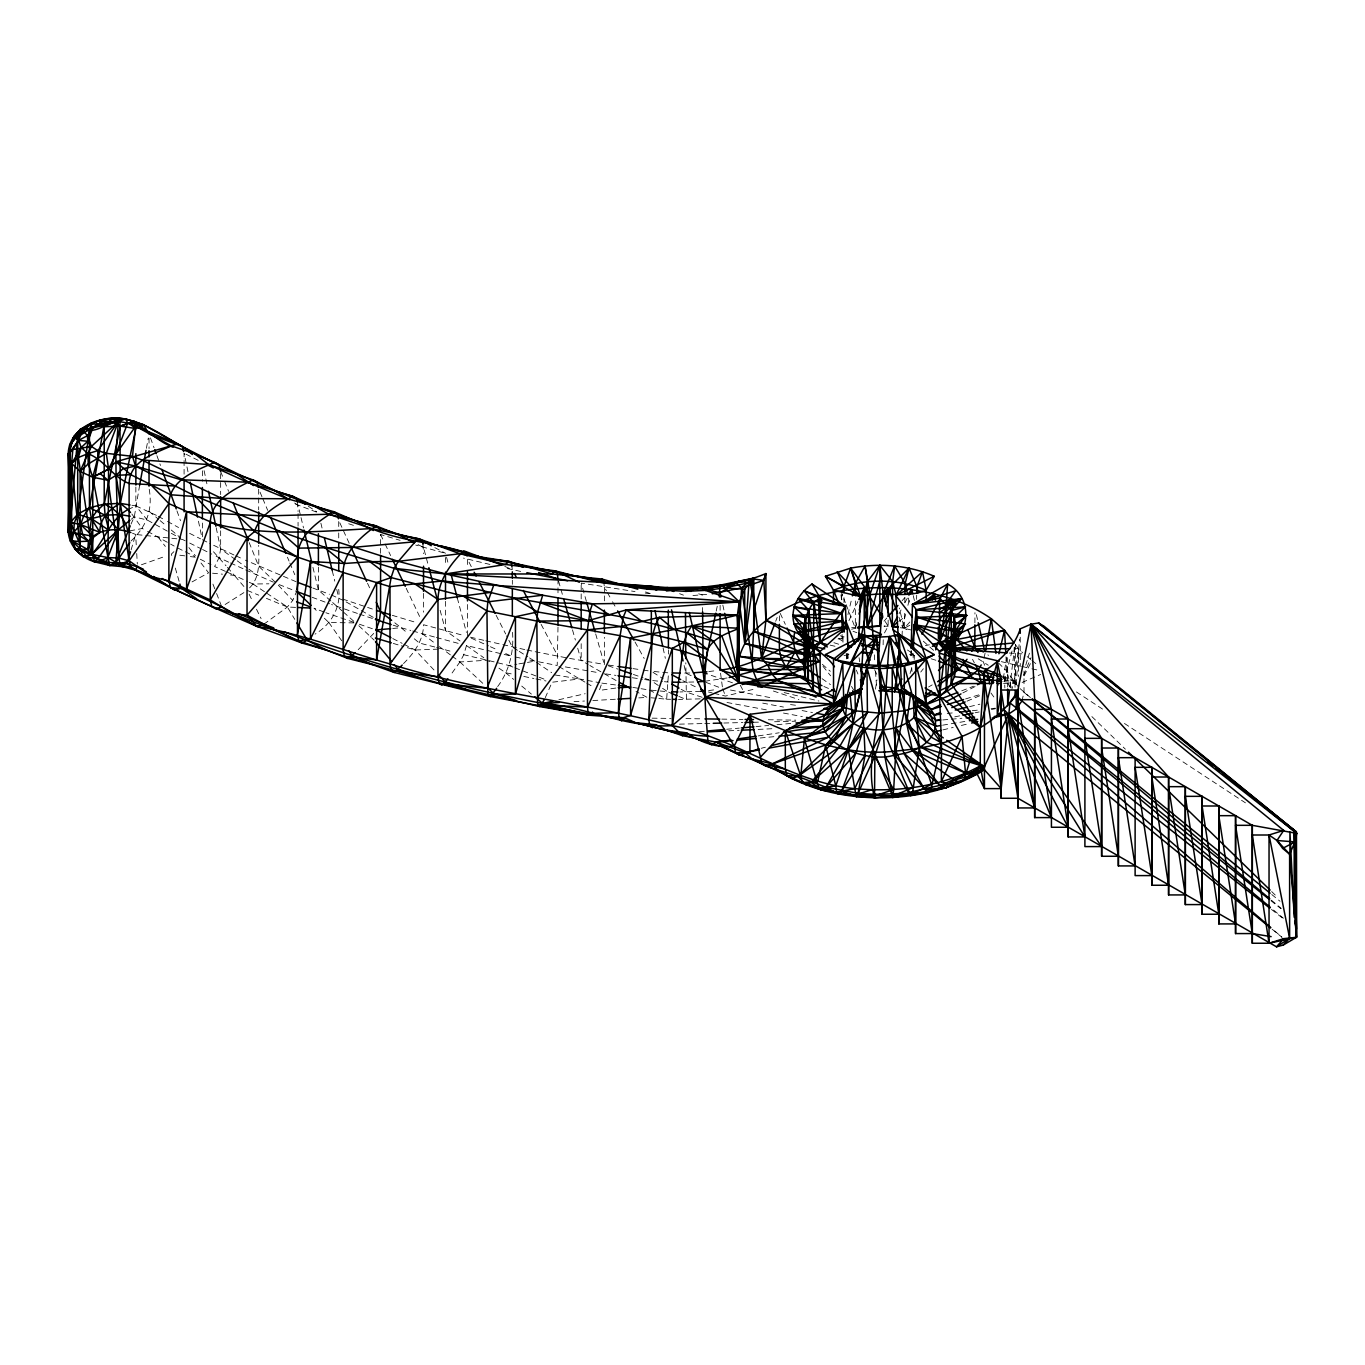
<?xml version="1.0" encoding="UTF-8"?>
<svg xmlns="http://www.w3.org/2000/svg" width="1365" height="1365" viewBox="0 0 1365 1365"><rect width="100%" height="100%" fill="white"/><g stroke="black" fill="none" stroke-linecap="round" stroke-linejoin="round"><path stroke-width="0.75" stroke-dasharray="5 3.75" d="M843.98 602.648L843.98 594.509M851.555 629.231L855.343 628.275L855.36 599.764M888.137 620.102L888.137 626.177L883.309 635.117M974.9 622.832L974.951 612.697M842.973 642.215L843.075 633.769M883.138 644.775L883.24 638.991M904.603 613.38L904.312 628.275L913.816 630.681M904.807 602.75L904.944 596.369M916.58 599.406L916.7 595.174M911.052 650.696L910.865 657.009L914.448 655.234M913.151 657.845L913.27 653.699M902.043 636.124L902.453 626.945L905.916 613.209M658.868 698.488L666.666 699.221L668.509 672.877L653.255 671.443M875.426 689.171L876.978 679.821M1016.14 684.496L1019.501 639.144M914.158 659.551L914.499 655.337M557.995 627.115L557.21 665.489L525.013 659.09M911.581 650.849L910.865 657.009L912.707 653.204M1009.895 686.817L1014.622 646.703M403.528 663.578C414.039 653.084 423.491 640.236 423.525 624.726L463.486 635.425M1015.253 644.382L1018.409 648.682L1014.195 681.289L1011.789 689.496M139.622 485.343L134.299 516.874L131.023 524.058M338.725 589.356C341.011 607.8 330.705 624.812 315.059 634.128M1003.309 678.507L1006.653 657.64M249.573 587.871C260.886 576.815 258.685 559.667 258.685 545.352M146.396 448.334L148.29 438.063M130.989 541.052C146.26 526.805 153.136 509.913 149.041 488.278M716.198 611.111L717.512 605.002M841.369 598.553L842.239 594.492M984.011 658.101L985.155 652.88L988.533 655.354M846.112 604.558L855.343 628.275L856.674 622.235M847.921 614.574L851.896 597.989M1021.941 700.945L1024.006 692.362L1024.006 671.068M907.896 605.36L909.875 597.512M855.343 628.275L856.401 624.232M497.645 686.578C509.725 670.351 514.383 650.303 512.336 630.323M1012.062 650.986L1004.486 679.48L1004.862 687.977M131.108 549.89L135.647 534.466L182.381 539.397L187.875 542.144M505.698 653.579L511.431 656.138L466.472 645.56L463.708 654.893L459.92 661.974L450.314 675.47M1025.763 665.182L1029.415 653.135M910.046 673.491L911.905 667.451M601.214 684.957L599.32 690.451L616.178 687.994M775.678 621.331L777.163 617.424M1023.545 675.402L1030.967 657.725M263.854 624.214L287.401 607.015L292.741 600.429L296.632 591.472L278.87 584.493M545.266 697.669L552.108 682.227L579.562 678.968L599.815 682.739M848.945 620.665L857.92 601.47M1024.091 675.846L1030.814 662.844M899.108 613.619L901.071 609.933M904.995 602.562L907.947 597.034M373.72 633.411L355.241 652.811M920.744 672.058L923.354 668.731M884.008 621.194L886.789 618.038M902.111 600.702L904.893 597.546M909.824 622.031L904.312 628.275L900.286 627.695M173.884 551.682L171.342 554.122L172.468 558.114M131.364 519.178L134.299 516.874L147.215 520.031L169.414 532.265M898.767 621.502L905.285 616.485M225.106 604.524L243.874 592.615M846.744 654.364L847.204 658.442L850.31 656.497M928.592 686.987L932.193 684.872M192.038 581.917L208.572 572.805L199.051 560.486M909.841 625.272L904.312 628.275L899.262 608.039M962.854 692.942L975.838 686.134M128.02 509.554L135.852 505.903L156.412 515.339M1022.112 682.466L1040.625 674.498M967.034 701.149L980.326 695.502M961.745 690.827L973.535 686.254M141.431 564.769L165.353 556.255M965.618 698.931L979.746 694.58M714.066 693.352L725.395 696.082L755.732 688.779M761.261 748.293L765.356 747.235M942.908 729.9L953.179 727.426M961.37 725.463L969.577 723.501M969.594 706.626L979.865 704.186M558.865 699.733L585.175 693.71M727.084 677.961L703.555 681.459L718.928 687.295M954.749 716.847L960.858 715.618M975.105 712.769L979.166 711.967M991.382 709.51L995.443 708.708M925.368 645.577L929.429 644.792M129.811 530.849L142.318 528.511L145.85 530.439M838.008 638.991L843.98 637.882M844.014 655.524L849.951 654.415L846.078 653.579M489.284 660.694L508.974 665.54L516.891 664.209M518.871 663.868L534.722 661.189L529.552 657.93M942.618 725.19L967.341 721.044M758.257 735.906L779.21 732.783M692.959 595.515L708.333 594.27M708.827 671.563L716.369 670.59M708.657 690.571L714.697 689.786M947.242 713.486L955.602 712.564M972.307 710.721L978.586 710.022M991.109 708.64L995.29 708.179M851.641 627.695L855.838 627.269M760.203 737.987L776.907 736.418M392.728 628.463L401.088 627.695L410.78 630.459M699.324 731.725L705.62 731.162M726.624 729.251L739.233 728.125M756.022 726.589L768.632 725.463M777.026 724.696L793.833 723.177M942.788 719.952L949.153 719.389M951.286 719.201L961.881 718.263M451.986 656.07L459.92 661.974L487.322 660.199L492.304 663.612M574.034 701.644L584.476 701.03M592.837 700.552L615.82 699.221M638.803 697.89L647.164 697.396L636.005 691.424M689.717 672.996L682.005 673.133M693.778 681.988L680.043 682.295M700.518 691.304L679.958 691.953M700.194 698.863L678.524 699.443M728.722 730.821L739.233 730.309M758.121 729.405L774.928 728.586M438.25 649.126L415.165 650.013L401.259 645.816M679.395 724.15L702.668 723.569M704.784 723.501L711.131 723.348M723.808 723.023L742.85 722.546M753.429 722.273L761.892 722.068M774.586 721.744L795.727 721.198M249.266 582.275L252.986 583.998L268.922 583.811M1003.548 683.37L1016.089 683.285M1014.178 648.699L1018.409 648.682L1022.607 652.692M652.129 718.161L671.136 718.434M685.93 718.621L702.821 718.86M721.829 719.116L742.952 719.406M768.307 719.764L795.761 720.14M324.358 618.208L328.811 622.491L355.685 622.935L325.86 612.731M670.625 699.289L666.666 699.221L656.224 693.676M295.574 607.374L287.401 607.015L266.397 598.348M888.103 626.313L883.974 626.125L888.137 626.177L883.786 619.249M1009.315 653.033L1021.907 653.869M652.726 680.606L662.435 681.51M664.38 681.698L668.253 682.056L664.874 679.907M651.293 690.178L667.587 691.697L671.358 693.284M651.071 697.771L656.923 698.3M212.548 573.198L222.478 574.187M230.412 574.989L234.388 575.382L247.406 581.422M1003.787 681.63L1016.14 682.858M179.788 555.214L188.233 556.306M190.349 556.579L196.679 557.398M790.523 704.579L798.917 705.671M898.887 617.134L902.453 626.945L908.68 627.781M909.551 654.552L913.595 655.098M601.846 683.114L616.349 685.059M586.404 601.402L581.183 583.094L635.015 591.574M645.218 593.058L649.313 593.656M608.466 665.045L618.669 666.529M632.968 668.611L641.14 669.788M643.188 670.079L649.313 670.983M605.736 673.9L615.973 675.385M632.353 677.757L642.591 679.241M644.638 679.548L650.781 680.435M632.865 687.414L639.008 688.387M641.055 688.711L647.215 689.666M131.961 505.272L135.852 505.903L147.215 520.031M730.48 690.025L770.73 697.703M555.06 674.958L579.562 678.968L584.954 682.108M535.165 651.702L567.669 658.049M569.597 658.391L585.056 661.087M586.984 661.428L604.371 664.448L604.371 637.284M565.298 666.905L599.662 672.894M727.016 702.48L766.755 709.919M783.493 713.059L802.313 716.591M762.728 703.129L783.459 707.053M802.125 710.568L812.499 712.53M520.645 571.423L504.18 567.806M524.791 649.586L485.838 640.799M526.873 650.013L533.101 651.276M498.959 668.168L505.596 672.723L513.684 674.378M523.802 676.443L533.903 678.507M535.933 678.917L546.034 680.981M1004.043 679.838L1016.208 682.415M515.322 656.992L523.068 658.664M485.343 659.756L459.834 653.818M830.108 645.133L836.114 646.532M1001.347 661.65L1019.689 665.932M1021.72 666.41L1029.875 668.304M1031.906 668.782L1040.062 670.676M489.916 564.445L463.486 558.097M483.79 640.322L467.478 636.482L467.478 603.057M708.401 691.987L712.189 692.891M784.141 692.567L818.949 701.047M434.753 646.993L419.345 643.034L413.254 637.916M436.681 647.488L452.105 651.668M443.506 552.757L415.728 545.062M412.708 631.005L434.428 636.994M436.425 637.523L458.452 643.41M380.579 553.286L380.579 534.483L400.099 540.352M392.301 615.325L415.728 622.372M393.291 643.427L399.262 645.218M732.476 682.79L709.066 674.6M840.311 635.783L844.082 636.926M931.152 658.766L936.629 660.489M1002.285 677.569L1016.26 682.005M833.93 642.71L839.816 644.57M393.188 625.187L401.088 627.695L407.179 632.814M698.675 593.826L702.446 595.038M702.105 697.259L686.151 692.072L680.777 689.069M348.689 523.75L356.657 526.429M773.375 691.014L798.9 699.597M342.717 599.064L374.607 609.78M357.374 613.414L331.576 604.524M359.37 614.096L373.362 618.789M608.244 665.779L617.918 669.106M633.377 674.447L643.052 677.774M644.98 678.439L648.853 679.77M359.37 624.214L376.006 629.982M645.543 591.915L651.344 593.946M316.544 512.114L294.123 503.566M312.858 588.042L329.494 594.27M331.337 594.952L344.27 600.873M312.158 597.273L329.63 603.791M853.006 631.244L856.845 632.695M679.582 593.69L683.456 595.157M323.88 611.981L313.984 608.176L318.42 612.476M508.974 665.54L512.899 667.058M514.844 667.809L546.222 679.941M1002.541 676.102L1016.328 681.681M132.49 533.186L135.647 534.466L136.244 545.044M296.103 581.712L245.376 560.179M247.304 590.448L258.753 595.174M678.883 696.44L686.424 699.597L685.81 662.759M823.897 686.476L829.732 688.984M245.717 569.939L273.307 582.155M504.777 566.39L512.336 569.717L511.892 566.543M471.3 638.189L488.499 645.884M490.41 646.737L498.054 650.167M225.396 571.355L214.612 566.509L219.031 557.773L220.652 548.918L220.652 530.115M227.204 572.157L234.388 575.382L246.007 588.946M233.961 554.975L209.681 543.407M235.872 555.845L243.465 559.309M228.569 562.124L213.537 555.009M230.48 562.977L243.806 569.068M695.28 686.749L682.449 680.504M691.168 675.692L685.861 673.201L684.019 665.028M177.706 548.013L183.405 550.829M185.299 551.767L194.786 556.459M185.913 454.17L198.71 460.585M189.564 533.323L200.536 538.834M202.378 539.738L207.855 542.502M189.701 543.065L200.706 548.576M202.549 549.498L211.712 554.105M418.014 544.601L423.525 547.416L428.354 565.673M200.263 559.223L211.029 564.701M392.796 638.564L402.112 643.325M403.972 644.28L415.165 650.013L435.401 671.478M649.262 689.99L654.483 692.755M434.838 547.621L445.502 553.286M158.255 516.345L165.643 520.423M167.486 521.43L178.559 527.521M171.273 533.271L180.521 538.373M147.608 531.412L168.833 543.099M170.608 544.089L174.157 546.051M978.193 658.766L988.26 665.25M616.093 680.521L589.851 665.489M346.113 601.914L375.665 618.72M586.745 683.148L593.929 687.329M577.702 648.204L581.183 660.404L588.11 664.465M558.933 666.529L579.562 678.968M294.601 503.037L298.065 505.204L300.539 515.561M517.506 650.303L512.336 647.044L506.603 635.817M519.229 651.395L527.828 656.838M653.033 672.348L663.185 678.814M902.453 626.945L908.971 631.176M308.353 506.279L316.714 511.721M1076.422 691.953L1103.108 709.459M1124.453 723.467L1245.443 802.842M907.469 650.013L913.987 654.296M252.986 583.998L265.032 592.069M266.755 593.212L287.401 607.015L294.772 619.386M654.142 682.688L660.865 687.192M662.554 688.318L667.587 691.697M838.775 638.632L842.29 640.987M536.411 662.349L551.665 672.655M466.472 645.56L483.841 657.759M822.071 678.678L830.466 684.616M440.144 610.309L445.502 630.613L460.022 640.953M235.582 559.65L220.652 548.918L215.875 526.259M237.254 560.844L247.202 567.994M248.857 569.188L257.149 575.143M450.399 654.876L437.431 645.167M422.416 633.769L435.776 643.905M394.775 622.798L401.088 627.695M1271.463 909.431L1283.134 918.594M1270.969 900.712L1280.933 908.698M1027.18 656.599L1030.336 659.193M1031.923 660.472L1036.666 664.346M1024.006 692.362L1030.609 697.754L1019.809 688.37M1271.753 894.519L1280.012 901.258M1272.163 929.241L1282.042 937.311L1272.419 928.968M505.596 672.723L513.667 679.412M521.737 686.083L531.412 694.103M1273.596 910.063L1283.407 918.218M1271.429 900.2L1281.189 908.408M149.041 511.278L158.562 519.314M160.149 520.645L164.909 524.655M171.256 530.012L180.794 538.049M312.943 567.345L318.403 590.124L331.064 601.18M332.651 602.545L341.967 610.752M822.344 664.311L830.312 671.29M358.824 625.716L374.129 640.117M343.485 612.117L354.149 621.587M923.337 641.209L933.626 650.405M459.92 661.974L484.473 684.906M275.389 582.258L258.685 566.236L249.181 542.587M1091.881 716.591L1125.391 749.197M1271.651 891.55L1277.742 897.488M998.412 662.929L1006.756 671.102L1018.409 687.039M278.341 585.244L292.741 600.429M213.486 551.767L226.01 565.775M227.409 567.379L234.388 575.382M131.791 513.957L142.318 528.511M822.993 666.291L830.654 675.829M188.882 547.57L195.383 555.76M158.169 537.213L165.353 546.444M1010.578 687.841L1003.002 675.897M990.905 692.942L995.204 698.829M328.811 622.491L341.728 640.765M851.487 686.39L853.654 690.007M603.688 580.808L604.371 587.138L606.418 590.789M607.442 592.615L611.52 599.935M612.544 601.76L616.622 609.08M635.015 642.011L644.195 658.476M972.528 659.346L974.388 662.878M740.24 685.145L743.993 692.226M541.12 624.351L557.995 656.36M471.3 566.646L467.478 559.172L467.478 567.516M496.109 615.257L505.664 633.957M249.13 594.202L252.815 601.709M256.501 609.217L261.09 618.584M874.624 669.806L877.388 675.504M380.579 534.483L384.23 542.161M385.152 544.072L390.629 555.606M406.173 588.247L419.874 617.048M780.234 613.397L785.336 624.351M349.184 543.253L338.725 520.406L338.725 530.849M367.509 583.23L370.12 588.946M261.961 496.724L258.685 488.926L258.685 509.81M262.78 498.669L267.711 510.374M287.401 557.176L289.039 561.066M289.858 563.028L294.789 574.716M856.333 670.113L857.937 674.037M220.652 471.59L223.826 479.473M224.611 481.453L228.586 491.315M840.721 590.721L845.345 602.579M212.94 584.101L215.858 591.625M216.591 593.502L221.693 606.691M150.474 437.892L154.04 447.754M156.907 455.637L160.49 465.499M176.938 510.851L180.504 520.713M983.261 661.581L984.592 665.25M722.768 688.762L725.395 696.082M595.686 633.94L603.791 662.417M558.575 581.081L562.636 595.328M572.498 629.896L575.399 640.066M175.317 568.079L179.31 582.036M1011.226 687.465L1006.756 671.102L1005.988 656.821M446.577 557.347L448.727 565.468M457.292 597.938L466.403 632.422M320.877 523.153L322.362 529.364M332.275 570.792L334.766 581.149M336.746 589.441L338.725 597.716M301.034 517.625L303.525 527.982M913.253 595.618L914.635 601.59M976.35 614.694L977.75 620.717M908.39 598.075L909.312 602.221M722.836 605.087L724.661 613.312M297.348 501.945L298.065 511.466M663.083 647.948L665.335 658.339M204.119 470.669L205.415 476.846M205.859 478.893L207.599 487.134M187.995 471.795L184.087 453.265L184.087 474.15M198.454 521.208L201.935 537.691M722.375 686.851L720.14 670.113M422.962 544.208L423.525 553.678M859.063 657.708L859.694 661.769M1015.031 687.363L1014.195 647.215M841.232 594.901L842 601.163M846.317 654.756L846.692 658.954M911.684 667.417L912.008 671.597M841.045 594.765L841.523 600.822M874.317 654.825L874.76 661.087M875.494 671.512L876.535 686.117M136.722 553.507L137.319 564.069M847.068 654.262L847.204 658.442M847.972 653.289L848.143 659.466M702.566 607.562L702.6 611.742M668.423 649.876L668.441 654.057M720.123 605.309L720.123 611.571M1020.252 637.199L1020.252 666.512M1018.409 648.682L1018.409 676.375M1015.372 644.553L1015.372 684.326M1007.66 657.657L1007.66 686.97M842.103 634.452L842.103 642.83M779.381 615.82L779.381 622.218M604.371 587.138L604.371 603.842M581.183 585.175L581.183 599.815M581.183 643.7L581.183 660.404M557.995 579.05L557.995 595.771M512.336 580.176L512.336 584.339M445.502 557.466L445.502 565.827M445.502 601.351L445.502 630.613M423.525 593.383L423.525 612.185M338.725 532.93L338.725 539.209M318.403 567.14L318.403 590.124M298.065 513.564L298.065 526.105M220.652 473.689L220.652 494.574M202.378 470.789L202.378 481.231M202.378 523.034L202.378 537.656M149.041 438.131L149.041 448.573M135.852 487.1L135.852 505.903"/><path stroke-width="1.5" d="M253.617 485.548L236.759 474.286L182.381 446.611C157.606 432.79 131.023 411.821 100.703 419.942C84.289 423.662 68.079 436.237 68.25 454.391L71.645 463.503L80.143 471.42L92.752 477.238L108.586 469.116L115.974 461.779L135.51 466.079L194.632 495.734L279.535 531.139L324.085 547.041L394.178 568.335L445.519 573.965L599.32 582.207L667.331 587.581L703.862 587.035L721.761 584.817L753.753 578.077L753.702 631.364C741.229 645.099 734.216 664.328 739.233 682.688L820.126 696.304L833.52 704.033L855.343 710.824L879.828 713.178L904.312 710.824L926.152 704.033L939.547 696.304L946.337 690.281L951.32 683.694L954.374 676.716L955.398 669.55L955.398 624.709L954.34 617.543L951.251 610.582L939.547 597.972L912.468 604.32L911.12 648.58M843.98 592.478L843.997 586.37L850.668 568.147C878.497 562.841 908.135 564.786 934.24 576.286L926.152 590.243L926.152 602.46M855.36 595.686L855.377 583.469L850.668 568.147L825.415 576.286L833.52 590.243L839.663 605.582M964.014 779.859L980.275 727.545L997.286 661.633L1001.193 680.35L1001.193 798.269L1017.932 798.269L1276.531 946.815L1283.219 945.058L1296.477 937.294L1296.358 831.916L1044.14 626.279L1038.577 623.003L1030.985 624.214L1020.252 628.838C1014.451 647.027 1000.153 660.814 984.455 670.915L980.275 727.545L980.275 765.902L964.014 779.859L948.641 784.175L941.355 781.616L941.509 743.43L926.152 704.033L926.152 659.176L899.074 634.264L901.548 687.465L895.832 727.733L912.417 750.238L966.881 773.631L977.135 774.023L984.455 788.612L1001.193 788.612L984.455 769.775C951.661 790.028 912.827 798.559 874.521 797.774C863.158 754.777 886.704 712.018 879.828 668.338L876.535 637.216L863.823 635.254L825.415 654.569C858.09 673.201 901.531 673.013 934.24 654.569L899.074 634.264L889.639 636.551L876.535 637.216L850.668 662.707L842.717 662.707L825.415 654.569M857.357 627.985L879.828 625.921L879.828 565.246L892.693 581.712L896.225 595.891M888.137 616.042L888.154 587.684C840.669 587.001 788.612 596.761 753.702 631.364L808.336 655.422L820.126 642.813L845.498 606.179L812.021 584.015C799.463 592.768 789.499 608.244 794.174 623.976C800.248 644.519 823.573 649.825 834.459 666.768M917.57 629.999L916.41 609.763L912.468 604.32L947.634 584.015C976.487 599.679 968.843 641.413 939.547 651.446L939.547 696.304L941.509 743.43L930.623 790.659L928.098 792.587L874.897 794.379L858.073 793.321L825.979 787.281L797.928 776.429L766.226 766.226L751.944 758.872L739.506 754.982L721.505 746.45L679.378 733.602L635.629 722.733L624.675 717.785L589.987 715.26L539.772 706.575L438.984 683.165L344.355 656.275L298.816 640.902L277.556 631.33L247.031 615.223L232.357 613.465L211.78 606.504L170.506 587.547L151.925 576.781L129.112 560.827L118.926 558.046L108.006 557.585L92.752 554.548L80.143 548.747L71.645 540.83L68.25 531.719L68.25 454.391L73.795 436.698C84.494 425.846 97.598 419.14 112.937 418.185C138.377 415.762 151.157 439.359 173.014 447.157M1271.139 936.629L1252.302 933.575L1235.564 825.33L1252.302 825.33L1252.302 943.249L1269.041 943.249L1296.477 937.294L1296.358 831.916L1038.577 623.003L1296.75 833.384L1252.302 825.33L1034.67 699.682L1017.932 699.682L1034.67 807.943L1017.932 807.943L1017.932 690.025L1030.985 624.214L1296.75 833.384L1294.976 841.932L1289.618 854.149L1289.618 938.233L1283.219 945.058M1252.302 933.575L1235.564 933.575L1235.564 815.673L1218.826 815.673L1235.564 923.917L1218.826 923.917L1218.826 805.998L1202.087 805.998L1218.826 914.243L1202.087 914.243L1202.087 796.341L1185.332 796.341L1202.087 904.586L1185.332 904.586L1185.332 786.667L1168.594 786.667L1185.332 894.928L1168.594 894.928L1168.594 777.009L1151.855 777.009L1168.594 885.254L1151.855 885.254L1151.855 767.335L1135.117 767.335L1151.855 875.596L1135.117 875.596L1135.117 757.677L1118.379 757.677L1135.117 865.922L1118.379 865.922L1118.379 748.02L1101.64 748.02L1118.379 856.264L1101.64 856.264L1101.64 738.346L1084.902 738.346L1101.64 846.59L1084.902 846.59L1084.902 728.688L1068.164 728.688L1084.902 836.933L1068.164 836.933L1068.164 719.014L1051.425 719.014L1068.164 827.258L1051.425 827.258L1051.425 709.356L1034.67 709.356L1051.425 817.601L1034.67 817.601L1034.67 699.682L1030.985 624.214L1283.697 830.398L1276.975 840.499L1282.639 848.382L1289.618 854.149L1296.477 937.294L1283.697 938.642L1269.041 943.249L1252.302 835.005L1269.041 835.005L1283.697 830.398M1261.328 804.087L1296.358 831.916L1294.208 831.524L1294.208 917.263L1289.925 832.019L1289.925 867.543M834.459 689.189L820.126 696.304C809.65 688.728 801.494 675.641 805.282 662.383C807.022 640.714 797.365 611.691 820.126 597.972L845.498 606.179L846.249 629.18M283.664 631.654C367.526 663.595 454.613 686.595 542.69 703.453C586.711 706.848 627.695 728.586 672.348 725.617L705.347 697.293L739.233 682.688L808.336 683.694L808.404 638.837L805.333 631.876L792.894 615.427L842.103 613.516L845.498 606.179L804.104 590.789L814.001 603.279L820.126 642.813L827.344 646.976M414.346 542.741L399.638 535.268L376.006 525.866C360.599 536.974 343.485 551.852 343.127 572.498L343.127 649.825L344.355 656.275L376.603 659.909L391.124 577.583L394.178 568.335L441.748 581.046L513.871 597.938L537.622 611.947L620.956 626.552L684.036 642.181L739.233 682.688L813.318 690.281L813.421 645.406L794.174 623.976L843.246 621.092L847.204 626.535L847.853 649.177M974.9 624.846L974.798 647.112L977.971 652.538M907.469 593.946L905.183 583.606L894.638 565.98L892.693 581.712L892.232 626.518L898.272 627.405M940.553 725.532L936.424 726.231L917.57 705.995L917.468 697.634L917.57 705.995L914.158 717.154C894.86 737.527 838.793 734.933 842.239 699.255M843.109 631.654L842.103 613.516L797.945 598.587L808.643 610.07L813.318 648.836L753.702 631.364L754.777 607.22L751.979 578.828L753.753 578.077L744.727 643.529L805.282 662.383L808.336 655.422L808.643 610.07L794.174 606.879L805.367 617.287L808.336 655.422L744.727 643.529L739.25 601.914L744.727 589.083L753.753 578.077M192.38 454.511L182.381 446.611L143.496 424.686L125.495 418.919L118.414 421.495L97.836 450.638L97.734 458.231L92.752 477.238L92.752 554.548L94.492 561.817L109.661 565.468L130.818 567.482L151.925 576.781L168.868 580.944L210.261 599.935L232.357 613.465L256.978 626.399L302.45 643.154L326.491 650.03L347.717 658.425L372.372 664.636L394.178 672.433L490.308 696.542L589.987 715.26L592.478 712.052M904.978 594.253L905.183 583.606L909.005 568.147L916.939 586.694L918.082 592.751M143.12 569.034L127.15 563.387L94.492 561.817C81.013 557.654 69.12 546.392 68.25 531.719L70.349 445.161L74.222 436.305L80.586 429.037L82.617 429.77L92.837 427.962L99.884 424.14L108.756 421.887L118.414 421.495L127.73 422.996L177.706 443.915L194.564 453.76L208.572 464.544L247.304 482.203L292.741 496.331L311.63 504.726L328.811 514.247L371.434 528.579L419.345 538.919L459.92 553.729L505.596 564.479L555.06 570.843L599.32 582.207L647.164 589.151L685.861 591.369L705.278 590.38L721.761 584.817L739.25 601.914L737.407 615.086L737.407 669.515L805.282 676.716L804.258 624.709L792.894 615.427L805.367 617.287L804.258 624.709L805.333 631.876L805.282 676.716L739.233 682.688L739.25 601.914L626.364 609.882L623.242 617.116L620.12 635.663L618.482 712.667L619.318 719.014L621.57 720.891L624.675 717.785M805.367 617.287L804.258 669.55L737.407 669.515L739.233 628.258L737.407 615.086L626.364 609.882L588.161 620.665L536.837 621.075L486.964 610.94L463.059 595.993L391.124 577.583L369.898 561.715L344.355 563.489L310.52 561.493L297.485 634.418L298.816 640.902L302.45 643.154L310.486 638.001M916.768 593.058L916.939 586.694L922.518 571.713L926.152 590.243C904.568 599.116 882.234 590.294 860.598 596.59L833.52 590.243L833.52 604.507M912.059 646.737L916.41 609.763L966.761 615.427L955.398 624.709L954.374 662.383L955.398 669.55L993.908 677.688M913.407 649.552L914.158 624.675L917.57 617.338L966.761 615.427C955.756 626.211 952.326 642.42 939.547 651.446L914.158 624.675L961.728 632.268L945.655 646.14L939.547 696.304L962.052 736.435L965.55 773.307C944.495 788.117 917.843 798.764 891.823 794.106L863.823 727.733L860.598 688.387L863.823 635.254L833.52 659.176L833.52 704.033L785.319 730.787L760.407 757.131L761.977 763.718L766.226 766.226L833.281 742.185L853.04 723.365L849.866 692.413M816.116 697.14L777.948 680.657L772.146 674.259L767.915 665.438L761.568 658.425L765.919 620.205L765.919 573.556C675.777 610.599 578.47 572.549 487.766 558.882C394.229 534.722 300.795 506.603 214.612 462.411C196.031 470.635 169.891 479.49 168.868 503.617L129.112 560.827L119.284 564.325L109.661 565.468L106.316 561.578L97.836 558.882L91.404 554.702L75.007 549.139L69.53 531.889L70.349 445.161L80.586 429.037L100.703 419.942L119.949 419.072L120.308 503.395L115.871 562.465L120.257 566.014L135.51 570.195L151.925 576.781M129.897 520.338L118.414 529.739L97.836 558.882L82.856 556.442L75.007 549.139L71.645 540.83L71.645 463.503L81.235 447.498L87.787 441.27L92.837 427.962L90.175 423.952L99.884 424.14L100.703 419.942L108.756 421.887L112.937 418.185L118.414 421.495L91.404 446.457L87.872 453.675L88.264 463.929L92.752 477.238L108.006 557.585L119.284 564.325L130.818 567.482L135.51 570.195C175.317 590.465 215.943 608.739 256.978 626.399C302.655 633.974 345.516 651.395 389.998 663.953C482.272 692.857 579.05 701.439 672.348 725.617C736.264 738.09 789.465 782.316 854.729 788.629C897.556 792.638 942.157 786.65 980.275 765.902L984.455 767.795L977.135 774.023L945.894 787.912L912.332 793.969L893.41 795.795L855.19 794.908L836.591 792.212L802.176 782.554L751.944 758.872L744.812 752.542L716.335 742.15L682.483 735.684L666.188 730.087L656.121 724.747L652.453 727.716L649.757 725.736L648.784 719.355L651.958 642.813L652.965 633.735L655.695 624.402L659.432 617.304L737.407 615.086L739.25 656.343L804.258 669.55L804.258 624.709M771.532 745.648L824.955 731.862L842.103 709.817L845.686 694.427M858.585 641.055L860.598 596.59L850.668 568.147L870.034 594.304L873.873 648.563M720.123 613.67L720.14 670.113C752.678 666.598 779.807 647.488 809.837 636.551L811.083 645.56L814.495 654.688L819.171 661.53L761.602 687.056L756.79 680.282L753.275 671.171L751.979 662.179L754.777 607.22L750.716 585.295L751.979 578.828L763.837 580.33L765.919 620.205L813.318 648.836L814.001 603.279L797.945 598.587L845.498 606.179M685.452 589.629L685.622 587.974L702.821 588.742L703.862 587.035L719.884 586.626L739.045 581.336L748.958 582.684L744.727 643.529L744.727 589.083L724.32 588.008L705.278 590.38L703.862 587.035L685.861 591.369L685.622 587.974L666.393 590.96L667.331 587.581L685.452 589.629L691.117 591.437M894.638 664.892L904.295 665.949L909.005 662.707L899.074 634.264L922.518 659.159L915.676 663.049L915.71 707.957L919.225 748.344L912.332 793.969L910.711 795.727L883.138 729.695L876.535 637.216L865.035 664.892L866.963 667.707L879.828 665.625L889.639 636.551L894.638 664.892L892.232 667.724L904.312 710.824L919.225 748.344L931.544 784.278L912.332 793.969L892.744 797.467L884.776 756.039L883.138 729.695L889.639 636.551L909.005 662.707L915.676 663.049L934.24 654.569C902.606 669.089 866.383 667.246 833.52 659.176M1000.289 676.938L954.374 662.383L951.32 655.422L946.337 648.836L946.235 604.013L947.634 584.015L921.955 634.162M878.036 665.096L883.138 593.639L879.828 565.246L867.423 581.695L859.029 614.096M705.278 590.38L739.25 601.914L592.478 603.808L589.987 611.145L587.496 629.811L587.496 707.138L588.161 713.451L589.987 715.26L542.69 703.453L534.636 696.781M1015.679 690.673L1015.372 694.802C990 734.148 939.802 747.099 895.815 751.04C826.729 759.588 767.471 719.201 705.347 697.293L682.875 651.224L684.036 642.181L687.209 632.968L691.543 626.04L737.407 615.086M1019.962 632.951L1020.252 628.838L1020.252 633.019M69.53 445.024L83.726 429.002L91.438 423.133L89.442 430.487L89.442 507.797L91.438 518.632L90.175 528.835L92.837 536.223L87.787 549.515L71.867 540.728L68.25 531.719L70.349 522.488L77.703 514.196L89.442 507.797L105.088 515.185L118.414 529.739L91.404 554.702L87.787 549.515L88.435 541.188C97.99 528.596 117.015 527.487 130.904 532.538M80.586 429.037L77.703 436.868L77.703 514.196L80.586 524.535L92.837 536.223L91.404 554.702L82.856 556.442L80.143 548.747L71.645 463.503L72.806 449.512L78.59 440.383L82.617 429.77L87.394 435.691L91.404 446.457L97.836 450.638L106.316 453.334L132.473 456.32L141.926 459.988L221.693 498.43L307.415 532.333L398.358 561.356L445.519 573.965L542.69 595.208L592.478 603.808L608.841 614.54M130.545 551.818L127.15 563.387L120.257 566.014L118.926 558.046L116.076 475.31L115.871 454.221L118.414 421.495L99.884 424.14M1000.562 675.317L951.32 655.422L954.34 617.543L965.499 606.879L916.41 609.763L916.666 630.681M916.546 629.999L917.57 617.338L965.499 623.976L951.013 639.349L946.337 690.281L980.275 727.545L939.547 696.304L925.095 687.96M130.016 504.965L120.308 503.395C109.285 509.128 99.406 519.144 99.884 532.384L88.435 541.188L78.863 541.598L70.349 522.488L77.703 436.868L91.438 423.133M177.706 443.915L115.974 461.779L130.818 474.696L150.73 484.592L168.868 503.617L247.031 537.912L297.485 557.091L343.127 572.498L389.998 586.626L414.755 583.862L437.977 599.457L463.059 595.993L487.851 601.846L542.69 595.208L537.622 611.947L536.837 621.075L537.622 704.732L539.772 706.575L544.396 699.597M878.838 690.69L894.536 691.68L895.832 688.079L899.074 650.713L895.832 595.618L909.005 568.147L883.138 593.639L899.074 650.713L901.702 665.318M847.631 694.461L845.498 717.154L833.281 742.185L797.928 776.429L791.632 778.442L778.135 770.56L772.061 763.973L751.944 758.872M794.839 632.114C789.567 651.685 803.456 669.362 820.399 677.501M496.655 688.301L490.308 696.542L487.851 694.631L486.964 610.94L487.851 601.846L493.669 585.244L739.25 601.914M1017.505 690.4L1016.157 695.433L1009.981 702.924L1001.193 788.612L984.455 680.35L1001.193 680.35L1001.193 798.269M447.925 678.832L441.748 685.145L438.984 683.165L437.977 676.767L437.977 599.457C438.455 580.347 450.723 563.609 463.708 550.795L500.989 564.718M883.138 729.695L874.88 756.039L874.521 797.774C840.874 796.716 806.647 789.107 778.135 770.56M938.42 638.803L938.352 627.132M1009.4 691.031L1007.66 705.807L1007.66 689.069M74.222 436.305L77.703 436.868L105.088 419.686L89.442 507.797L83.726 515.868L80.586 524.535L73.795 532.196L71.867 540.728L70.178 541.018L71.645 540.83L76.099 549.498L80.143 548.747L86.592 556.323L94.492 561.817L100.447 560.725L108.006 557.585L108.586 469.116L106.316 453.334L118.414 421.495L92.837 427.962L87.394 435.691L78.59 440.383L68.25 454.391L71.645 540.83M843.007 698.232C787.588 730.104 860.667 766.123 894.536 755.05C949.187 748.958 949.187 697.771 894.536 691.68L895.559 683.575M896.088 679.531L899.433 653.204L897.129 659.124M999.316 661.189L946.337 648.836L951.251 610.582L961.728 598.587L912.468 604.32L955.568 590.789L946.235 604.013L939.547 642.813L932.363 646.362M390.919 637.609L376.006 629.982L379.351 620.819L380.579 611.793L380.579 555.367M948.641 784.175L945.894 787.912L939.956 785.387L912.417 750.238L906.616 723.365L910.796 692.857M130.528 512.489L128.02 509.554C110.292 518.99 104.661 540.659 91.404 554.702L88.435 541.188L73.795 532.196L74.222 523.17L77.703 514.196L89.442 430.487L105.088 419.686M876.535 637.216L860.598 688.387L833.52 704.033L750.068 714.253L734.182 746.126C717.29 748.327 700.501 742.441 686.732 732.869L682.483 735.684L672.348 725.617L682.875 651.224L620.12 635.663L536.837 621.075L515.458 694.051L487.851 694.631M955.398 624.709L951.32 683.694L980.275 727.545M955.892 634.384L954.545 647.607L953.06 651.224M296.922 589.68L298.065 582.514L298.065 528.187M1001.296 691.014L997.286 716.062L997.286 661.633M731.009 739.966L716.335 742.15L711.54 744.795L708.043 742.594C705.671 711.967 702.344 679.804 707.633 649.45C713.895 637.301 727.562 633.258 739.233 628.258L691.543 626.04L630.596 638.018L618.482 712.667L588.161 713.451L537.622 704.732L587.496 707.138L620.12 635.663M289.414 499.812L275.576 491.178L252.986 479.9C235.036 488.772 210.995 499.351 210.261 522.624L210.261 599.935L211.78 606.504L215.977 608.978L221.693 606.691L256.978 626.399L263.854 624.214L273.751 627.934M985.513 650.866L991.331 618.755C961.25 597.785 924.327 589.39 888.154 587.684L867.423 626.518L864.216 588.042L858.824 599.559M139.622 485.343L146.021 450.399M863.823 727.733L855.821 753.105L825.979 787.281L847.238 750.238L863.823 727.733L865.12 755.05L858.073 793.321L856.401 796.631L841.676 790.949L838.741 794.072L825.979 787.281L821.832 790.13L791.632 778.442M220.652 471.59L219.031 464.987L214.612 462.411L194.564 453.76L171.342 445.877C154.347 453.76 129.743 460.722 129.112 483.5L129.112 560.827L130.818 567.482M77.703 514.196L91.438 518.632L108.756 530.149L105.088 515.185L104.218 504.06L120.308 426.085L134.299 421.376L135.852 428.576L120.308 503.395L128.02 509.554M861.076 637.301L870.034 594.304L879.828 565.246M705.739 696.679L703.163 672.28L715.772 613.158M719.253 596.846L719.884 586.626L721.761 584.817M842.683 592.461L843.997 586.37L837.137 571.713L860.598 596.59L825.415 576.286L843.997 586.37C870.751 578.487 900.337 579.323 926.152 590.243M860.598 688.387L847.238 750.238L811.305 782.418L806.033 784.892L797.928 776.429L839.646 746.57L853.04 723.365M882.455 613.858L879.828 625.921L882.763 615.871M885.083 601.777L888.154 587.684L897.453 613.209M859.336 610.172L864.216 588.042L882.694 617.509M759.196 748.822L739.506 754.982L735.616 752.644L734.182 746.126L705.347 697.293L833.52 704.033L842.717 662.707L843.945 707.957L804.412 739.045L800.76 776.037L802.176 782.554L817.686 781.65L825.62 745.358L855.343 710.824L866.963 667.707L879.828 713.178L848.347 749.521L835.789 785.882L836.591 792.212L838.741 794.072L855.19 794.908L871.996 789.721M852.391 595.908L855.377 583.469L865.035 565.98L870.034 594.304M998.907 653.75L1004.538 630.289L991.331 618.755L939.547 642.813L933.472 643.99M910.882 593.587L911.871 589.663L907.691 594.389M221.693 606.691L181.016 588.008L174.942 590.141L170.506 587.547L168.868 580.944L186.613 511.756L263.854 515.97L328.811 514.247L376.006 525.866L379.351 528.033L379.965 531.258M879.828 581.081L867.423 626.518L867.423 581.695L865.035 565.98M87.394 435.691L87.787 441.27L91.404 446.457L72.806 449.512L68.25 454.391L73.795 436.698L78.59 440.383L81.235 447.498L78.385 457.48L92.752 554.548L100.447 560.725L109.661 565.468L115.871 562.465L129.829 542.707M885.68 605.838L892.693 581.712M604.286 716.557L619.318 719.014L630.596 715.345L651.958 642.813M880.391 686.51L895.832 688.079L903.835 693.642L905.08 689.615M935.673 649.859L937.994 642.42L960.226 650.03M648.784 719.355L672.314 648.358L684.036 642.181L707.633 649.45L687.209 632.968L655.695 624.402L623.242 617.116L513.871 597.938M170.506 587.547L186.613 589.083L210.261 522.624C262.814 536.94 317.738 531.463 371.434 528.579C401.788 541.632 435.827 542.536 466.472 552.774L466.966 555.964M855.821 753.105L841.676 790.949L865.12 755.05M373.362 530.541L357.101 521.686L333.777 511.67L287.401 498.771L247.304 482.203L181.016 479.763L135.51 466.079L122.987 468.69L116.076 475.31L108.006 480.275L92.752 477.238L108.586 469.116L115.871 454.221L127.73 422.996L125.495 418.919C112.186 418.219 102.87 430.436 89.442 430.487L83.726 429.002M106.316 561.578L118.414 529.739M115.871 562.465L130.204 525.866M822.395 642.42L795.368 651.532L781.189 658.681L761.568 658.425L774.928 623.276M932.397 599.832L934.667 593.894L924.873 601.436M879.828 687.943L884.776 690.69L886.329 686.749M537.622 611.947L515.458 616.724L486.964 688.267L438.984 683.165M883.138 593.639L894.638 565.98M1017.01 690.963L1015.372 694.802L1015.372 690.622M80.143 548.747L80.143 471.42L87.872 453.675L97.836 450.638M833.52 704.033L863.823 635.254L837.137 659.159M874.88 756.039L858.073 793.321L874.521 797.774L893.41 795.795L912.912 787.656L895.815 751.04L892.232 712.598L892.232 667.724L879.828 665.625M941.355 781.616L962.052 736.435M1270.798 927.586L1016.277 708.913L1016.157 695.433L1021.941 700.945L1016.277 708.913L1008.547 714.151L984.455 766.755L939.956 785.387L908.51 792.485L884.776 756.039M879.828 668.338L892.232 712.598L871.979 751.433L854.729 788.629L856.401 796.631L874.248 796.119L893.665 789.516L895.815 751.04L904.312 710.824L904.295 665.949L915.71 707.957L941.509 743.43M863.823 635.254L850.668 662.707L854.473 665.813L865.035 664.892M298.816 640.902L310.52 638.82L343.127 572.498M343.127 649.825L376.603 582.599L391.124 577.583M942.157 636.209L939.052 633.36L955.892 600.293L939.308 609.285M967.034 659.278L959.151 669.021L937.943 685.895M866.963 667.707L867.423 712.598L848.347 749.521L854.729 788.629L836.591 792.212L821.832 790.13L811.305 782.418L839.646 746.57M897.146 617.304L892.232 626.518L897.129 622.747M908.919 595.191L911.871 589.663L912.793 593.639M894.536 691.68L901.924 678.968M210.261 599.935L247.031 537.912L254.59 531.514C259.981 513.974 278.05 504.999 292.741 496.331L305.009 504.112M742.082 684.599L772.146 674.259L786.086 667.178L795.368 651.532L820.382 655.49M394.178 568.335L398.358 561.356L415.165 541.751L419.345 538.919L431.289 545.727M981.213 664.926L978.125 669.942L971.112 675.675L926.374 704.562L915.898 699.511M115.871 454.221L135.647 426.221L143.496 424.686L149.041 433.951L182.381 446.611L183.661 451.593M993.788 671.699L989.216 678.047L977.459 684.735M971.761 651.276L974.798 647.112L967.717 629.555M536.837 698.385L587.496 629.811L620.956 626.552L659.432 617.304L673.713 629.265M402.231 665.079L394.178 672.433L391.124 670.369L389.998 663.953L437.977 599.457M486.964 610.94L437.977 676.767L391.124 670.369M938.506 670.556L950.825 656.65L978.125 669.942L993.754 682.5M903.835 693.642L906.445 690.315M599.32 582.207L601.846 579.016L637.796 589.202M772.061 763.973L828.333 737.236L845.498 717.154L824.955 731.862L778.988 736.213M938.318 620.853L955.892 600.293L955.892 604.558M256.978 626.399L247.031 615.223L297.485 557.091C297.894 535.592 317.397 521.959 333.777 511.67L337.394 513.905L338.401 518.768M926.152 659.176L901.548 687.465L906.616 723.365L920.01 746.57L966.881 773.631L984.455 769.775M1283.697 938.642L1276.531 946.815L1289.618 938.233L1269.041 835.005L1276.975 840.499L1289.618 854.149M888.188 616.468L897.931 605.429M927.756 601.709L934.667 593.894L935.349 600.139M813.421 645.406L812.021 646.839L847.204 626.535L797.945 632.268L820.126 651.446L820.126 696.304L813.421 645.406L804.104 640.083L847.204 626.535L820.126 651.446M355.241 652.811L347.717 658.425L344.355 656.275M862.032 688.813L853.04 692.447L823.232 720.515L795.932 722.989M120.308 503.395L104.218 504.06L96.915 510.834L91.438 518.632L80.586 524.535L70.349 522.488M80.143 471.42L88.264 463.929L106.316 453.334M579.34 582.292L555.06 570.843L552.108 573.982L508.974 561.442L505.596 564.479L445.519 573.965L552.108 573.982L601.846 579.016L603.688 580.808L576.866 575.911M912.264 616.997L895.832 595.618L922.518 571.713M71.645 463.503L78.385 457.48L87.872 453.675C104.252 459.578 112.681 476.999 129.112 483.5L174.942 486.025M94.492 561.817L97.836 558.882M783.408 732.152L823.232 726.231L842.103 709.817L842.103 697.259M924.907 696.287L931.425 691.082M829.476 702.907L833.281 704.562L845.498 698.658L824.955 714.885L816.645 713.315M867.423 712.598L825.62 745.358L835.789 785.882L818.795 788.066L804.412 739.045L855.343 710.824L854.473 665.813L843.945 707.957L785.319 730.787L785.319 769.126L787.008 775.764L800.76 776.037L785.319 730.787M939.154 613.158L955.892 600.293L939.547 642.813L946.337 648.836L1007.216 652.897M702.821 588.742L720.106 592.768L739.045 581.336L751.979 578.828L741.639 587.888L712.257 593.775M965.499 623.976L954.289 632.132L955.398 669.55M939.547 651.446L955.568 640.083L914.158 624.675L939.547 696.304L925.538 693.045M846.351 696.304L853.04 692.447L839.646 700.177M862.219 689.189L855.821 693.642L847.238 696.491L861.98 689.018M845.498 698.658L828.333 709.51L824.136 708.964M833.281 704.562L853.04 692.447M955.568 640.083L945.655 646.14L946.337 690.281M928.098 792.587L894.536 755.05L895.832 727.733L903.835 753.105L939.956 785.387L959.834 782.333L984.455 767.795M937.584 681.698L959.151 669.021L981.401 683.2L978.125 669.942L975.327 664.636M842.103 709.817L823.232 720.515L802.074 721.044M915.881 699.75L931.322 709.51L940.604 704.63M946.167 701.712L960.994 693.915M1282.639 848.382L1294.976 841.932L1296.477 937.294M729.166 677.535L753.275 671.171L781.189 658.681L779.381 649.911L779.381 624.351M895.832 595.618L934.24 576.286M767.915 665.438L786.086 667.178L799.566 660.387L820.553 653.016M119.949 419.072L104.218 426.733L96.915 423.952M925.692 697.447L935.144 692.908M938.932 691.1L971.112 675.675L962.871 659.397M739.045 581.336L724.32 588.008L748.958 582.684M940.673 720.14L936.424 720.515L917.57 705.995L934.718 714.885L940.417 712.462M951.815 707.616L965.123 701.968M957.821 692.362L926.374 704.562L917.399 699.051M833.52 590.243L843.997 586.37M946.235 604.013L961.728 598.587L916.41 609.763M134.299 421.376L120.308 426.085L104.218 426.733L104.218 504.06C115.684 509.179 125.58 518.41 127.73 531.241M946.337 648.836L1004.538 630.289L1014.195 642.949L946.337 648.836L1009.929 648.699M137.473 428.081L142.318 426.597L143.496 424.686L127.73 422.996M931.322 709.51L941.406 706.388M947.464 704.528L963.605 699.545M92.752 554.548L82.856 556.442M912.417 750.238L954.118 780.046L977.135 774.023M965.499 606.879L951.251 610.582L951.32 655.422M89.442 507.797L104.218 504.06M844.201 631.603L843.246 621.092L797.945 632.268L808.404 638.837L813.318 690.281M913.117 694.853L914.158 717.154L934.718 731.862L940.86 730.377M971.624 723.006L977.784 721.522M992.133 718.092L1008.547 714.151L1270.508 927.893M882.012 684.991L884.776 690.69L895.832 688.079L913.304 696.304M917.314 701.149L934.718 714.885L940.86 713.417M955.227 710.022L967.546 707.104M552.808 701.132L542.69 703.453L559.411 702.48M861.4 692.464L855.821 693.642L852.63 690.844M936.424 720.515L940.502 719.696M962.888 715.209L973.057 713.178M744.812 752.542L759.435 749.863M769.877 747.952L828.333 737.236M966.761 615.427L954.34 617.543L954.374 676.716L993.498 680.606M969.406 720.703L977.647 719.321M994.13 716.557L1008.547 714.151L1101.64 846.59M737.288 739.028L756.159 736.213M618.277 687.687L630.818 687.107M463.059 595.993L490.308 592.444M693.557 672.791L706.933 671.802M934.718 714.885L940.98 714.185M959.783 712.103L970.225 710.943M414.755 583.862L441.748 581.046L493.669 585.244M857.92 627.047L880.169 626.245M858.312 636.226L881.21 635.169M847.648 647.044L851.555 646.635M861.349 645.628L879.162 644.877M862.202 653.153L872.525 652.572M733.039 740.564L716.335 742.15L739.506 754.982M737.219 740.171L756.022 738.397M415.165 541.751L352.289 547.467L298.816 548.116L279.535 531.139M376.006 629.982L390.629 628.651M707.735 730.975L724.525 729.456M741.332 727.92L753.924 726.794M966.13 717.888L974.61 717.137M997.934 715.089L1008.547 714.151L1084.902 836.933M945.894 787.912L924.651 789.567L903.835 753.105M617.918 699.102L630.442 698.368M697.686 681.783L703.555 681.459L694.717 677.33M700.518 691.304L704.63 691.082L700.893 689.342M707.735 731.845L724.525 731.026M741.332 730.224L753.924 729.61M789.635 727.869L823.232 726.231M130.818 474.696L116.076 475.31L129.112 560.827M713.247 723.296L721.693 723.075M744.966 722.495L753.429 722.273M781.189 658.681L786.086 667.178L805.299 666.803M369.898 561.715L398.358 561.356L459.92 553.729L508.974 561.442L523.085 567.277M993.106 683.438L951.32 683.694L951.013 639.349L961.728 632.268L917.57 617.338M997.286 683.404L1001.466 683.387M287.401 498.771L221.693 498.43L170.506 494.761L150.73 484.592M721.505 746.45L735.616 752.644L749.914 752.729L750.068 714.253L760.407 757.131M704.937 718.894L719.73 719.099M745.068 719.44L753.514 719.56M802.108 720.225L823.232 720.515L806.493 717.376M672.365 672.945L680.077 673.099M672.194 682.142L680.043 682.295M671.716 691.782L677.893 691.901M672.604 699.324L676.545 699.409M592.478 603.808L539.772 602.477L588.161 620.665M75.007 549.139L87.787 549.515M626.177 585.141L649.262 585.892L668.014 589.253L673.798 591.472M297.621 607.476L309.889 608.005M892.232 626.399L898.358 626.723M893.717 635.681L897.88 635.902M799.566 660.387L819.171 661.53M141.926 459.988L208.572 464.544L252.986 479.9L257.149 482.357L258.292 487.288M1276.975 840.499L1294.976 841.932M757.729 686.714L761.602 687.056M739.25 656.343L805.282 662.383M706.763 736.127C666.325 734.199 628.378 717.836 588.161 713.451M78.59 440.383L87.787 441.27M635.629 722.733L656.121 724.747M997.61 681.016L1001.722 681.425M779.381 649.911L795.368 651.532M792.894 615.427L843.246 621.092M487.766 558.882L508.974 561.442M71.867 540.728L78.863 541.598M618.43 685.349L626.706 686.458L630.425 688.455M666.188 730.087L686.732 732.869M794.174 606.879L842.103 613.516L844.184 631.91M68.25 531.719L92.837 536.223M618.669 666.529L630.92 668.304M618.021 675.675L630.306 677.467M130.204 516.226L119.949 514.571L105.088 515.185L91.438 518.632L99.884 532.384L80.586 524.535L82.617 534.653L88.435 541.188M874.897 794.379L892.744 797.467L893.665 789.516L871.979 751.433M567.669 580.739L526.873 572.686M399.638 535.268L419.345 538.919M824.221 708.657L828.333 709.51L824.409 708.179M530.422 567.089L557.21 572.703L557.995 579.05L538.595 572.515M997.969 678.559L1002.012 679.412M357.101 521.686L376.006 525.866M826.115 644.212L820.126 642.813L765.919 620.205M785.319 769.126L761.977 763.718L735.616 752.644M824.767 648.819L793.833 642.642L787.025 628.019M439.905 545.71L466.472 552.774M275.576 491.178L292.741 496.331M390.339 614.745L376.586 610.462M375.409 638.035L391.311 642.83M862.561 651.583L866.297 652.726L870 660.319M939.052 633.36L944.665 635.117M950.279 636.892L983.431 651.907M939.035 652.965L950.825 656.65L959.151 669.021L938.455 661.052M920.01 746.57L984.455 766.755L946.713 740.291M516.482 700.637L493.669 693.505L487.527 687.772M835.67 698.914L777.948 680.657L756.79 680.282L720.14 670.113M682.875 651.224L705.347 658.322M375.358 619.471L391.209 624.573M687.209 632.968L713.571 641.379L739.233 682.688L721.778 635.783L691.543 626.04L713.571 641.379M695.843 738.584L708.043 742.594M619.846 669.771L631.449 673.781M467.478 689.956L445.519 682.21L439.735 676.067M311.63 504.726L337.394 513.905M296.597 601.846L310.111 606.777M277.556 631.33L232.357 613.465M298.065 582.514L310.998 587.36M310.23 596.539L296.632 591.472L311.084 605.395M858.756 633.411L879.401 642.932M689.223 612.407L703.163 672.28L707.104 673.832M419.396 677.944L398.358 669.601L394.314 664.687M861.4 643.683L878.975 650.747M954.118 780.046L959.834 782.333M914.158 717.154L931.322 737.236L984.455 766.755L926.374 742.185L914.158 717.154L936.424 726.231M238.943 613.858L263.854 624.214L302.45 643.154M671.358 693.284L677.006 695.655M821.952 685.639L792.775 673.116L786.086 667.178M831.677 689.82L835.568 691.492M372.372 664.636L352.289 655.712L348.775 650.73M804.104 590.789L820.126 597.972L820.126 642.813L818.335 595.635L821.986 600.702M656.616 590.277L649.262 585.892L647.164 589.151L667.331 587.581L668.014 589.253M864.216 588.042L864.216 626.399L881.398 634.247M194.564 453.76L219.031 464.987M326.491 650.03L307.415 640.577L296.887 622.918M206.03 464.254L213.35 467.922M162.077 578.521L181.016 588.008L196.799 598.894M895.832 688.079L912.417 696.491L906.616 692.447L914.158 698.658M112.288 421.768L120.308 426.085L135.852 428.576L128.02 422.689M671.99 674.771L680.708 679.548M171.342 445.877L135.647 426.221L132.473 456.32L135.51 466.079M671.836 684.053L678.985 688.062M619.625 682.5L626.706 686.458M375.665 618.72L379.351 620.819M916.666 698.232L920.01 700.177M821.628 689.769L792.775 673.116L772.146 674.259L753.275 671.171L736.486 666.734L724.661 613.312M827.036 692.891L834.237 697.054M895.645 642.54L899.177 644.672M906.616 692.447L913.799 696.85M146.379 571.901L137.438 566.185L135.51 570.195L127.15 563.387M153.511 576.457L174.942 590.141M914.158 624.675L947.634 646.839M847.563 644.536L851.077 646.908M934.718 731.862L943.283 737.885M794.174 623.976L805.333 631.876L808.336 683.694M892.778 629.487L898.955 633.906M626.364 609.882L641.704 621.246M391.619 620.358L380.579 611.793L376.228 602.272M1269.791 908.117L1009.981 702.924M1207.957 761.67L1212.973 765.646M1216.3 768.307L1219.645 770.952M1222.972 773.597L1227.971 777.572M1231.315 780.234L1234.643 782.879M1237.987 785.523L1241.314 788.185M1246.33 792.161L1249.658 794.805M1253.002 797.45L1256.329 800.112M1269.313 899.381L1021.941 700.945L1270.337 907.35M324.085 547.041L344.355 563.489M1032.264 699.102L1270.115 893.171M1032.145 699.204L1269.791 898.835M100.447 473.843L108.006 480.275L118.926 558.046M736.349 583.299L741.639 587.888L751.979 662.179M945.245 639.059L956.916 650.986M81.235 447.498L87.872 453.675M1002.951 708.81L1008.547 714.151L1068.164 827.258M906.616 723.365L926.374 742.185M236.35 514.008L254.59 531.514L297.485 557.091L297.485 634.418M1128.446 752.166L1270.115 890.065M999.026 674.139L1001.756 676.801M194.632 495.734L211.78 513.718M939.103 656.087L945.757 663.339M937.994 642.42L950.825 656.65M1051.425 709.356L1030.985 624.214L1168.594 777.009L1168.594 894.928M955.892 638.649L966.949 650.968M375.477 641.755L391.619 661.411M860.632 669.959L865.376 676.869M1068.164 836.933L1068.164 719.014L1030.985 624.214L1101.64 738.346L1101.64 856.264M812.021 584.015L820.126 597.972M617.645 610.906L633.991 640.185M514.315 573.488L516.311 577.259M523.256 590.448L540.13 622.457M1030.985 624.214L1084.902 728.688M474.167 572.259L476.078 575.996M478.927 581.609L495.154 613.38M392.455 559.445L405.251 586.319M350.942 547.058L366.622 581.336M270.987 518.171L285.763 553.269M1017.932 807.943L1017.932 690.025L1001.193 690.025L1017.932 798.269L1008.547 714.151L1051.425 817.601M860.325 679.924L861.929 683.831M233.33 503.139L248.379 540.608M845.805 620.939L855.036 643.973M821.372 603.518L818.335 595.635L821.252 607.664M154.757 449.733L156.19 453.675M161.906 469.441L176.222 508.889M985.905 668.901L989.216 678.047L989.471 683.797M739.693 683.268L736.486 666.734L741.639 587.888L763.837 580.33L765.919 573.556L754.777 607.22L761.568 658.425M586.984 603.432L595.106 631.91M563.796 599.389L571.918 627.866M179.873 584.015L181.016 588.008M1008.547 714.151L1034.67 807.943M450.86 573.573L457.292 597.938M428.883 567.704L437.465 600.173M915.676 663.049L926.152 704.033L901.548 687.465L889.639 636.551M324.341 537.656L332.275 570.792M304.02 530.064L311.954 563.199M1294.668 921.29L1296.477 929.087L1294.208 831.524M978.21 622.73L984.677 650.866M869.01 664.721L865.256 645.218L864.216 626.399M671.512 609.848L683.08 660.95M721.027 596.863L720.106 592.768L720.123 596.949M296.632 498.686L297.348 501.945M654.961 610.564L662.639 645.867M208.47 491.264L215.875 526.259M190.179 482.084L197.584 517.096M108.006 557.585L109.661 565.468M997.184 681.34L997.917 685.076M980.275 765.902L984.455 788.612L984.455 670.915M422.416 540.984L422.962 544.208M860.65 667.843L863.192 684.036M511.431 563.353L511.892 566.543M991.331 618.755L995.938 653.408M1005.766 652.726L1004.538 630.289L939.547 642.813L939.547 597.972M884.588 686.646L884.776 690.69M702.6 611.742L703.163 672.28M685.486 612.612L685.776 658.578M668.304 610.172L668.423 647.795M672.314 648.358L672.348 725.617M1269.041 835.005L1269.041 943.249M1252.302 825.33L1252.302 943.249M1235.564 815.673L1235.564 933.575M1218.826 805.998L1218.826 923.917M1202.087 796.341L1202.087 914.243M1185.332 786.667L1185.332 904.586M1151.855 767.335L1151.855 885.254M1118.379 748.02L1118.379 865.922M1034.67 699.682L1034.67 817.601M842.103 613.516L842.103 632.37M651.344 610.667L651.344 644.109M630.596 638.018L630.596 715.345M604.371 610.121L604.371 633.104M581.183 601.897L581.183 629.06M557.995 597.853L557.995 625.016M515.458 616.724L515.458 694.051M512.336 571.816L512.336 578.077M512.336 588.52L512.336 615.7M467.478 571.696L467.478 600.958M445.502 572.089L445.502 599.269M423.525 566.219L423.525 591.301M389.998 586.626L389.998 663.953M376.603 582.599L376.603 659.909M338.725 543.389L338.725 570.553M318.403 533.698L318.403 565.042M310.52 561.493L310.52 638.82M258.685 511.909L258.685 543.253M247.031 537.912L247.031 615.223M220.652 496.672L220.652 528.016M202.378 487.51L202.378 518.854M186.613 511.756L186.613 589.083M184.087 480.429L184.087 511.773M168.868 503.617L168.868 580.944M149.041 450.672L149.041 456.934M149.041 461.114L149.041 486.196M135.852 453.658L135.852 485.002"/></g></svg>
